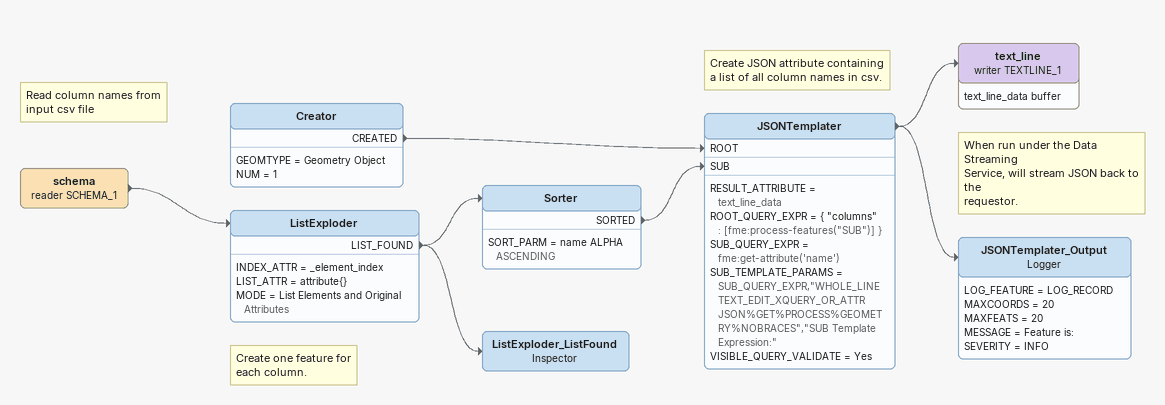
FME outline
Note: Read column names from / input csv file
schema (reader SCHEMA_1)
    -> ListExploder
Note: Create one feature for / each column.
ListExploder
    INDEX_ATTR = _element_index
    LIST_ATTR = attribute{}
    MODE = List Elements and Original Attributes
    LIST_FOUND -> Sorter
    LIST_FOUND -> ListExploder_ListFound
Sorter
    SORT_PARM = name ALPHA ASCENDING
    SORTED -> JSONTemplater [SUB]
ListExploder_ListFound: Inspector
Creator
    GEOMTYPE = Geometry Object
    NUM = 1
    CREATED -> JSONTemplater [ROOT]
Note: Create JSON attribute containing / a list of all column names in csv.
JSONTemplater
    RESULT_ATTRIBUTE = text_line_data
    ROOT_QUERY_EXPR = { "columns" : [fme:process-features("SUB")] }
    SUB_QUERY_EXPR = fme:get-attribute('name')
    SUB_TEMPLATE_PARAMS = SUB_QUERY_EXPR,"WHOLE_LINE TEXT_EDIT_XQUERY_OR_ATTR JSON%GET%PROCESS%GEOMETRY%NOBRACES","SUB Template Expression:"
    VISIBLE_QUERY_VALIDATE = Yes
    -> text_line (writer TEXTLINE_1)
    -> JSONTemplater_Output
Note: When run under the Data Streaming / Service, will stream JSON back to the / requestor.
text_line (writer TEXTLINE_1)
    attributes: text_line_data buffer
JSONTemplater_Output: Logger
    LOG_FEATURE = LOG_RECORD
    MAXCOORDS = 20
    MAXFEATS = 20
    MESSAGE = Feature is:
    SEVERITY = INFO
